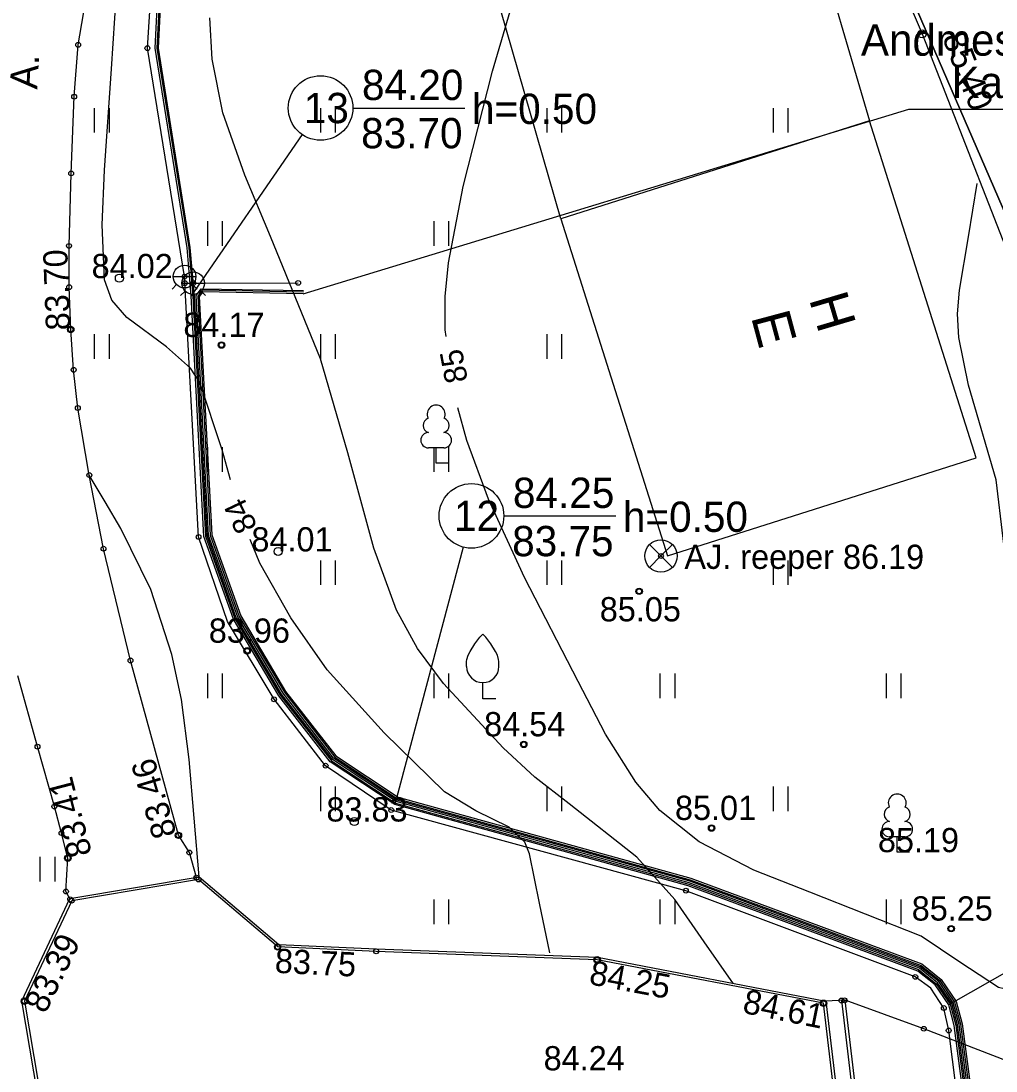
# Model space of a CAD drawing. Extents: x 635520 to 641285, y 6458433 to 6466834.
# Drawn here: x 637564.04 to 637594.2, y 6462603.06 to 6462635.55 of the extents above; entities that cross this region are included whole.
import ezdxf

# ---------------------------------------------------------------- set-up
doc = ezdxf.new("R2010")
doc.units = 0
for name, color, linetype in [('ABIJOONIS_MPKAABEL', 7, 'Continuous'), ('ALUSVORK', 7, 'Continuous'), ('Default', 7, 'Continuous'), ('HALJASTUS', 7, 'Continuous'), ('HOONE', 7, 'Continuous'), ('HORISONTAAL-EH2000', 7, 'Continuous'), ('KORGUS-EH2000', 7, 'Continuous'), ('MOOTMPUNKT', 7, 'Continuous'), ('MPKAABEL', 7, 'Continuous'), ('PIIR', 7, 'Continuous'), ('PUU', 7, 'Continuous'), ('SITRASS', 7, 'Continuous'), ('SKTRASS', 7, 'Continuous'), ('TEE', 7, 'Continuous'), ('VEEKOGU', 7, 'Continuous'), ('VKAEV', 7, 'Continuous'), ('VTRASS', 7, 'Continuous')]:
    doc.layers.add(name, color=color, linetype=linetype)

# ---------------------------------------------------------------- blocks, each defined once
blk = doc.blocks.new('LEHTP1')
at = {"layer": 'Default'}
for p, q in [((48, 95), (-48, 95)), ((0, 0), (0, 95)), ((76, 0), (0, 0))]:
    blk.add_line(p, q, dxfattribs=at)
for centre, radius, start, end in [((0, 304), 55.4, 332.5799, 207.4201), ((-34, 234.5), 46.5, 109.02174, 253.14154), ((34, 234.5), 46.5, 286.85082, 70.98591), ((-47.5, 142.5), 47.5, 90.0016, 269.3953), ((47.5, 142.5), 47.5, 270.6047, 89.9984)]:
    blk.add_arc(centre, radius, start, end, dxfattribs=at)
blk = doc.blocks.new('VILJA1')
at = {"layer": 'Default'}
for p, q in [((0, 0), (0, 100)), ((80, 0), (0, 0))]:
    blk.add_line(p, q, dxfattribs=at)
for points in [[(-100, 200), (-100, 230), (-98, 243), (-91, 269), (-79, 293), (-50, 340), (-18, 381), (0, 400)], [(100, 200), (100, 230), (98, 243), (91, 269), (79, 293), (50, 340), (18, 381), (0, 400)]]:
    blk.add_lwpolyline(points, dxfattribs=at)
blk.add_arc((0, 200), 100, 180, 0, dxfattribs=at)

msp = doc.modelspace()

# ---------------------------------------------------------------- linework, layer by layer
at = {"layer": 'ABIJOONIS_MPKAABEL'}
for points in [[(637572.771, 6462627.113), (637591.502, 6462632.823), (637606.003, 6462632.823)], [(637574.304, 6462632.86), (637577.772, 6462632.86)], [(637572.738, 6462632.036), (637569.302, 6462627.044)], [(637578.973, 6462620.236), (637582.44, 6462620.236)], [(637577.717, 6462619.269), (637575.604, 6462611.299)], [(637596.018, 6462606.967), (637592.737, 6462605.099)]]:
    msp.add_lwpolyline(points, dxfattribs=at)
for centre in [(637573.304, 6462632.86), (637577.973, 6462620.236)]:
    msp.add_circle(centre, 1, dxfattribs=at)
at = {"layer": 'ALUSVORK'}
for points in [[(637583.481, 6462618.641), (637583.835, 6462618.995), (637583.481, 6462619.349)], [(637584.189, 6462619.349), (637583.835, 6462618.995), (637584.189, 6462618.641)]]:
    msp.add_lwpolyline(points, dxfattribs=at)
msp.add_circle((637583.835, 6462618.995), 0.5, dxfattribs=at)
at = {"layer": 'HALJASTUS'}
for p, q in [((637566.304, 6462632.86), (637566.304, 6462632.099)), ((637566.76, 6462632.86), (637566.76, 6462632.099)), ((637573.304, 6462632.86), (637573.304, 6462632.099)), ((637573.76, 6462632.86), (637573.76, 6462632.099)), ((637580.304, 6462632.86), (637580.304, 6462632.099)), ((637580.76, 6462632.86), (637580.76, 6462632.099)), ((637587.304, 6462632.86), (637587.304, 6462632.099)), ((637587.76, 6462632.86), (637587.76, 6462632.099)), ((637569.804, 6462629.36), (637569.804, 6462628.599)), ((637570.26, 6462629.36), (637570.26, 6462628.599)), ((637576.804, 6462629.36), (637576.804, 6462628.599)), ((637577.26, 6462629.36), (637577.26, 6462628.599)), ((637566.304, 6462625.86), (637566.304, 6462625.099)), ((637566.76, 6462625.86), (637566.76, 6462625.099)), ((637573.304, 6462625.86), (637573.304, 6462625.099)), ((637573.76, 6462625.86), (637573.76, 6462625.099)), ((637580.304, 6462625.86), (637580.304, 6462625.099)), ((637580.76, 6462625.86), (637580.76, 6462625.099)), ((637569.804, 6462622.36), (637569.804, 6462621.599)), ((637570.26, 6462622.36), (637570.26, 6462621.599)), ((637576.804, 6462622.36), (637576.804, 6462621.599)), ((637577.26, 6462622.36), (637577.26, 6462621.599)), ((637573.304, 6462618.86), (637573.304, 6462618.099)), ((637573.76, 6462618.86), (637573.76, 6462618.099)), ((637580.304, 6462618.86), (637580.304, 6462618.099)), ((637580.76, 6462618.86), (637580.76, 6462618.099)), ((637587.304, 6462618.86), (637587.304, 6462618.099)), ((637587.76, 6462618.86), (637587.76, 6462618.099)), ((637569.804, 6462615.36), (637569.804, 6462614.599)), ((637570.26, 6462615.36), (637570.26, 6462614.599)), ((637576.804, 6462615.36), (637576.804, 6462614.599)), ((637577.26, 6462615.36), (637577.26, 6462614.599)), ((637583.804, 6462615.36), (637583.804, 6462614.599)), ((637584.26, 6462615.36), (637584.26, 6462614.599)), ((637590.804, 6462615.36), (637590.804, 6462614.599)), ((637591.26, 6462615.36), (637591.26, 6462614.599)), ((637573.304, 6462611.86), (637573.304, 6462611.099)), ((637573.76, 6462611.86), (637573.76, 6462611.099)), ((637580.304, 6462611.86), (637580.304, 6462611.099)), ((637580.76, 6462611.86), (637580.76, 6462611.099)), ((637587.304, 6462611.86), (637587.304, 6462611.099)), ((637587.76, 6462611.86), (637587.76, 6462611.099)), ((637564.625, 6462609.679), (637564.625, 6462608.918)), ((637565.08, 6462609.679), (637565.08, 6462608.918)), ((637576.804, 6462608.36), (637576.804, 6462607.599)), ((637577.26, 6462608.36), (637577.26, 6462607.599)), ((637583.804, 6462608.36), (637583.804, 6462607.599)), ((637584.26, 6462608.36), (637584.26, 6462607.599)), ((637590.804, 6462608.36), (637590.804, 6462607.599)), ((637591.26, 6462608.36), (637591.26, 6462607.599))]:
    msp.add_line(p, q, dxfattribs=at)
at = {"layer": 'HOONE'}
for points in [[(637580.736, 6462629.434), (637575.501, 6462647.641), (637584.814, 6462651.106), (637590.282, 6462632.459), (637580.736, 6462629.434)], [(637580.736, 6462629.434), (637584.041, 6462619.003), (637593.588, 6462622.028), (637590.282, 6462632.459), (637580.736, 6462629.434)]]:
    msp.add_lwpolyline(points, dxfattribs=at)
at = {"layer": 'HORISONTAAL-EH2000'}
for points in [[(637577.193, 6462625.79), (637577.164, 6462625.993), (637577.16, 6462627.027), (637577.265, 6462628.063), (637577.717, 6462630.435), (637578.62, 6462633.996), (637579.666, 6462637.553), (637580.769, 6462641.881), (637581.434, 6462643.983), (637581.867, 6462644.988), (637582.395, 6462645.95), (637584.115, 6462648.723), (637585.835, 6462651.496)], [(637570.523, 6462621.352), (637570.264, 6462622.284), (637569.569, 6462624.364), (637569.281, 6462624.811), (637568.54, 6462625.469), (637567.307, 6462626.381), (637566.848, 6462626.908), (637566.624, 6462627.546), (637566.552, 6462629.24), (637566.624, 6462630.934), (637566.837, 6462634.075), (637567.039, 6462637.216), (637567.153, 6462639.168), (637567.267, 6462641.121)], [(637586.082, 6462605.754), (637585.171, 6462607.057), (637584.26, 6462608.36), (637583.091, 6462609.669), (637580.999, 6462611.326), (637579.937, 6462612.15), (637578.949, 6462613.054), (637577.105, 6462615.052), (637576.303, 6462616.135), (637575.657, 6462617.323), (637574.95, 6462619.241), (637574.147, 6462622.185), (637573.304, 6462625.099), (637571.759, 6462628.887), (637570.966, 6462630.781), (637570.283, 6462632.712), (637569.947, 6462634.369), (637569.875, 6462635.648)], [(637598.417, 6462613.961), (637597.124, 6462614.804), (637595.83, 6462615.647), (637595.302, 6462616.123), (637594.976, 6462616.641), (637594.635, 6462617.719), (637594.201, 6462621.356), (637593.349, 6462624.287), (637593.049, 6462625.754), (637593.009, 6462626.489), (637593.073, 6462627.225), (637593.347, 6462628.872), (637593.622, 6462630.519)], [(637600.419, 6462605.435), (637597.788, 6462605.435), (637595.156, 6462605.435), (637594.276, 6462605.64), (637593.079, 6462606.425), (637591.887, 6462607.228), (637588.445, 6462608.586), (637586.705, 6462609.274), (637585.019, 6462610.144), (637583.805, 6462611.114), (637583.063, 6462611.992), (637582.123, 6462613.484), (637581.27, 6462615.11), (637579.616, 6462618.33), (637578.502, 6462620.749), (637577.83, 6462622.567), (637577.554, 6462623.577)], [(637569.554, 6462609.066), (637569.397, 6462610.882), (637569.241, 6462612.697), (637569, 6462614.558), (637568.703, 6462615.943), (637568.052, 6462617.959), (637567.129, 6462619.847), (637566.64, 6462620.673), (637566.151, 6462621.499)], [(637580.395, 6462606.718), (637580.082, 6462608.247), (637579.768, 6462609.776), (637579.625, 6462610.133), (637579.135, 6462610.6), (637578.104, 6462611.112), (637577.143, 6462611.698), (637575.272, 6462613.52), (637573.505, 6462615.475), (637572.383, 6462617.076), (637571.428, 6462618.769), (637571.123, 6462619.504)]]:
    msp.add_lwpolyline(points, dxfattribs=at)
at = {"layer": 'KORGUS-EH2000'}
for centre, radius in [((637591.911, 6462635.153), 0.125), ((637567.081, 6462627.594), 0.125), ((637565.575, 6462626.004), 0.1), ((637570.242, 6462625.524), 0.1), ((637571.993, 6462619.135), 0.125), ((637583.161, 6462617.901), 0.1), ((637571.035, 6462616.061), 0.1), ((637579.591, 6462613.164), 0.1), ((637574.348, 6462610.777), 0.125), ((637585.401, 6462610.575), 0.1), ((637568.907, 6462610.35), 0.1), ((637565.485, 6462609.647), 0.1), ((637592.812, 6462607.461), 0.1), ((637571.978, 6462606.894), 0.1), ((637581.861, 6462606.496), 0.1), ((637564.142, 6462605.218), 0.1), ((637588.865, 6462605.152), 0.1)]:
    msp.add_circle(centre, radius, dxfattribs=at)
at = {"layer": 'MOOTMPUNKT'}
for centre in [(637565.806, 6462634.816), (637567.948, 6462634.711), (637565.684, 6462633.212), (637565.591, 6462630.835), (637565.523, 6462628.591), (637569.098, 6462627.642), (637569.109, 6462627.439), (637569.363, 6462627.44), (637572.612, 6462627.447), (637565.527, 6462627.314), (637565.575, 6462626.004), (637570.242, 6462625.524), (637565.666, 6462624.758), (637565.796, 6462623.574), (637566.151, 6462621.499), (637569.532, 6462619.583), (637566.589, 6462619.22), (637583.835, 6462618.995), (637583.161, 6462617.901), (637571.035, 6462616.061), (637567.426, 6462615.759), (637571.867, 6462614.56), (637579.591, 6462613.164), (637564.549, 6462613.094), (637573.46, 6462612.504), (637565.07, 6462611.239), (637575.492, 6462611.131), (637585.401, 6462610.575), (637565.288, 6462610.42), (637568.907, 6462610.35), (637565.485, 6462609.647), (637569.246, 6462609.819), (637569.466, 6462609.04), (637569.53, 6462608.981), (637565.428, 6462608.613), (637584.607, 6462608.636), (637565.557, 6462608.371), (637565.606, 6462608.325), (637592.812, 6462607.461), (637571.978, 6462606.894), (637575.026, 6462606.758), (637581.861, 6462606.496), (637591.703, 6462605.968), (637564.142, 6462605.218), (637588.865, 6462605.152), (637589.42, 6462605.238), (637589.517, 6462605.244), (637592.588, 6462605.004), (637591.966, 6462604.363), (637592.738, 6462604.308)]:
    msp.add_circle(centre, 0.075, dxfattribs=at)
at = {"layer": 'MPKAABEL'}
for p, q in [((637568.393, 6462637.819), (637568.241, 6462634.711)), ((637568.241, 6462634.711), (637569.225, 6462628.538)), ((637569.225, 6462628.538), (637569.352, 6462627.048)), ((637569.638, 6462627.217), (637569.503, 6462627.039)), ((637572.772, 6462627.163), (637569.638, 6462627.217)), ((637569.352, 6462627.048), (637569.742, 6462619.613)), ((637569.503, 6462627.039), (637569.891, 6462619.643)), ((637569.742, 6462619.613), (637570.653, 6462617.062)), ((637569.891, 6462619.643), (637570.789, 6462617.126)), ((637570.789, 6462617.126), (637572.184, 6462614.777)), ((637570.653, 6462617.062), (637572.06, 6462614.692)), ((637572.06, 6462614.692), (637573.638, 6462612.66)), ((637572.184, 6462614.777), (637573.742, 6462612.772)), ((637573.638, 6462612.66), (637575.625, 6462611.346)), ((637573.742, 6462612.772), (637575.688, 6462611.484)), ((637575.625, 6462611.346), (637584.697, 6462608.833)), ((637575.688, 6462611.484), (637584.744, 6462608.976)), ((637584.697, 6462608.833), (637591.807, 6462606.193)), ((637584.744, 6462608.976), (637591.882, 6462606.325)), ((637591.807, 6462606.193), (637592.353, 6462605.753)), ((637591.882, 6462606.325), (637592.464, 6462605.856)), ((637592.353, 6462605.753), (637592.783, 6462605.12)), ((637592.464, 6462605.856), (637592.921, 6462605.183)), ((637592.783, 6462605.12), (637592.958, 6462604.471)), ((637592.921, 6462605.183), (637593.106, 6462604.501)), ((637592.958, 6462604.471), (637593.576, 6462599.771)), ((637593.106, 6462604.501), (637593.727, 6462599.769))]:
    msp.add_line(p, q, dxfattribs=at)
for points in [[(637593.525, 6462599.772), (637592.909, 6462604.462), (637592.737, 6462605.099), (637592.315, 6462605.719), (637591.782, 6462606.149), (637584.682, 6462608.786), (637575.604, 6462611.299), (637573.604, 6462612.623), (637572.018, 6462614.664), (637570.608, 6462617.041), (637569.693, 6462619.603), (637569.302, 6462627.044), (637569.175, 6462628.532), (637568.191, 6462634.708), (637568.344, 6462637.824), (637569.111, 6462642.164), (637569.294, 6462643.024), (637569.196, 6462643.567), (637568.646, 6462644.437), (637564.97, 6462648.17), (637560.496, 6462660.114)], [(637589.978, 6462591.319), (637590.617, 6462590.542), (637590.926, 6462590.366), (637591.196, 6462590.324), (637591.692, 6462590.381), (637592.106, 6462590.518), (637592.437, 6462591.185), (637592.658, 6462591.872), (637593.027, 6462594.628), (637593.547, 6462598.992), (637593.677, 6462599.77), (637593.056, 6462604.491), (637592.875, 6462605.162), (637592.427, 6462605.822), (637591.857, 6462606.281), (637584.728, 6462608.929), (637575.667, 6462611.438), (637573.707, 6462612.735), (637572.143, 6462614.749), (637570.744, 6462617.105), (637569.842, 6462619.633), (637569.452, 6462627.055), (637569.613, 6462627.267), (637572.773, 6462627.213)]]:
    msp.add_lwpolyline(points, dxfattribs=at)
at = {"layer": 'PIIR'}
msp.add_lwpolyline([(637353.13, 6462864.54), (637469.54, 6462931.01), (637486.6, 6462884.52), (637514.77, 6462809.68), (637536.13, 6462756.21), (637550.61, 6462721.37), (637554.32, 6462722.87), (637557.03, 6462716.49), (637580.65, 6462661.56), (637606.05, 6462602.89), (637648.76, 6462501.82), (637606.05, 6462465.7), (637564.16, 6462430.62), (637503.74, 6462382.86), (637468.12, 6462357.68), (637436.35, 6462338.64), (637420.75, 6462347.57), (637461.84, 6462371.62), (637500.69, 6462455.68), (637521.04, 6462521.2), (637545.47, 6462531.18), (637521.85, 6462579.03), (637482.8, 6462645.08)], close=True, dxfattribs=at)
msp.add_lwpolyline([(637582.24, 6462718.61), (637602.67, 6462671.11), (637628.08, 6462612.41), (637668.21, 6462517.42), (637648.76, 6462501.82), (637606.05, 6462602.89), (637580.65, 6462661.56), (637557.03, 6462716.49)], dxfattribs=at)
at = {"layer": 'SITRASS'}
for points in [[(637593.626, 6462599.771), (637593.007, 6462604.481), (637592.829, 6462605.141), (637592.39, 6462605.787), (637591.832, 6462606.237), (637584.713, 6462608.881), (637575.646, 6462611.392), (637573.673, 6462612.698), (637572.101, 6462614.72), (637570.698, 6462617.083), (637569.792, 6462619.623), (637569.402, 6462627.051), (637569.274, 6462628.544), (637568.292, 6462634.714), (637568.443, 6462637.813), (637569.21, 6462642.145), (637569.396, 6462643.022), (637569.291, 6462643.604), (637568.724, 6462644.5), (637565.056, 6462648.225), (637560.59, 6462660.147)], [(637572.771, 6462627.113), (637569.662, 6462627.166), (637569.553, 6462627.023), (637569.941, 6462619.653), (637570.835, 6462617.147), (637572.225, 6462614.805), (637573.776, 6462612.809), (637575.709, 6462611.53), (637584.759, 6462609.024), (637591.907, 6462606.369), (637592.501, 6462605.89), (637592.967, 6462605.205), (637593.155, 6462604.511), (637593.778, 6462599.768), (637593.646, 6462598.978), (637593.126, 6462594.616), (637592.756, 6462591.85), (637592.53, 6462591.147), (637592.177, 6462590.437), (637591.714, 6462590.283), (637591.194, 6462590.223), (637590.893, 6462590.27), (637590.552, 6462590.465), (637589.866, 6462591.299)]]:
    msp.add_lwpolyline(points, dxfattribs=at)
at = {"layer": 'SKTRASS'}
msp.add_lwpolyline([(637589.421, 6462605.238), (637590.011, 6462600.27), (637590.123, 6462600.283), (637589.533, 6462605.251), (637589.421, 6462605.238)], dxfattribs=at)
at = {"layer": 'TEE'}
for points in [[(637569.466, 6462609.04), (637569.246, 6462609.819), (637568.907, 6462610.35), (637567.426, 6462615.759), (637566.589, 6462619.22), (637566.151, 6462621.499), (637565.796, 6462623.574), (637565.666, 6462624.758), (637565.575, 6462626.004), (637565.527, 6462627.314), (637565.523, 6462628.591), (637565.591, 6462630.835), (637565.684, 6462633.212), (637565.806, 6462634.816), (637566.185, 6462637.045)], [(637565.557, 6462608.371), (637565.428, 6462608.613), (637565.485, 6462609.647), (637565.288, 6462610.42), (637565.07, 6462611.239), (637564.549, 6462613.094), (637563.938, 6462615.288)], [(637589.533, 6462600.195), (637589.453, 6462600.187), (637588.865, 6462605.152), (637581.861, 6462606.496), (637575.026, 6462606.758), (637571.978, 6462606.894), (637569.53, 6462608.981), (637565.606, 6462608.325), (637564.142, 6462605.218), (637565.725, 6462595.859), (637567.771, 6462596.202), (637567.785, 6462596.123), (637565.659, 6462595.767), (637564.059, 6462605.229), (637565.551, 6462608.397), (637569.554, 6462609.066), (637572.009, 6462606.973), (637575.029, 6462606.838), (637581.87, 6462606.576), (637588.938, 6462605.22), (637589.533, 6462600.195)], [(637595.781, 6462602.884), (637591.966, 6462604.363), (637589.533, 6462605.251), (637588.938, 6462605.22)]]:
    msp.add_lwpolyline(points, dxfattribs=at)
at = {"layer": 'VEEKOGU'}
msp.add_lwpolyline([(637600.663, 6462602.281), (637600.504, 6462606.005), (637600.384, 6462607.127), (637597.959, 6462616.808), (637595.401, 6462626.253), (637591.927, 6462635.143), (637588.159, 6462643.93), (637586.953, 6462649.472), (637585.835, 6462651.496), (637585.407, 6462652.418), (637585.275, 6462653.017), (637585.712, 6462653.292)], dxfattribs=at)
at = {"layer": 'VKAEV'}
for p, q in [((637568.748, 6462627.642), (637569.448, 6462627.642)), ((637568.851, 6462627.395), (637568.711, 6462627.255)), ((637569.116, 6462627.193), (637568.976, 6462627.053)), ((637569.013, 6462627.44), (637569.713, 6462627.44)), ((637569.345, 6462627.395), (637569.485, 6462627.255)), ((637569.61, 6462627.193), (637569.75, 6462627.053))]:
    msp.add_line(p, q, dxfattribs=at)
for centre in [(637569.098, 6462627.642), (637569.363, 6462627.44)]:
    msp.add_circle(centre, 0.35, dxfattribs=at)
at = {"layer": 'VTRASS'}
for points in [[(637592.005, 6462598.145), (637592.288, 6462598.448), (637593.23, 6462599.108), (637593.325, 6462599.659), (637592.738, 6462604.308), (637592.588, 6462605.004), (637592.186, 6462605.617), (637591.703, 6462605.968), (637584.607, 6462608.636), (637575.492, 6462611.131), (637573.46, 6462612.504), (637571.867, 6462614.56), (637570.422, 6462616.969), (637569.532, 6462619.583), (637569.098, 6462627.642), (637567.948, 6462634.711), (637568.172, 6462638.145), (637568.945, 6462642.221), (637569.136, 6462643.023), (637569.033, 6462643.505), (637568.534, 6462644.323), (637564.746, 6462648.06), (637560.174, 6462660.008)], [(637569.109, 6462627.439), (637572.612, 6462627.447)]]:
    msp.add_lwpolyline(points, dxfattribs=at)

# ---------------------------------------------------------------- block references
at = {"layer": 'PUU'}
for name, p, xscale, yscale in [('LEHTP1', (637576.881, 6462621.863), 0.005008430245422357, 0.005008430245422357), ('VILJA1', (637578.324, 6462614.576), 0.005, 0.005), ('LEHTP1', (637591.145, 6462609.828), 0.005008430245422357, 0.005008430245422357)]:
    msp.add_blockref(name, p, dxfattribs=dict(at, xscale=xscale, yscale=yscale))

# ---------------------------------------------------------------- texts
at = {"layer": 'ABIJOONIS_MPKAABEL'}
for s, height, p in [('Andmesidekaabel Cca-s1b-do,a1', 0.975, (637590.021, 6462634.479)), ('84.20', 0.9375, (637574.586, 6462633.106)), ('Kaitsetoru PVC D50', 0.975, (637592.825, 6462633.167)), ('h=0.50', 0.9375, (637577.989, 6462632.366)), ('13', 0.9375, (637572.786, 6462632.391)), ('83.70', 0.9375, (637574.56, 6462631.613)), ('84.25', 0.9375, (637579.256, 6462620.482)), ('12', 0.9375, (637577.432, 6462619.767)), ('h=0.50', 0.9375, (637582.658, 6462619.741)), ('83.75', 0.9375, (637579.231, 6462618.988))]:
    msp.add_text(s, height=height, dxfattribs=at).set_placement(p)
at = {"layer": 'ALUSVORK'}
msp.add_text('AJ. reeper 86.19', height=0.75, dxfattribs=at).set_placement((637584.561, 6462618.595))
at = {"layer": 'HOONE'}
for s, rotation, p in [('H', 286.5565, (637588.408, 6462626.949)), ('E', 284.9962, (637586.616, 6462626.401))]:
    msp.add_text(s, height=1.2, rotation=rotation, dxfattribs=at).set_placement(p)
at = {"layer": 'HORISONTAAL-EH2000'}
for s, rotation, p in [('85', 100.9475, (637577.866, 6462624.42)), ('84', 115.4498, (637571.365, 6462619.906))]:
    msp.add_text(s, height=0.7, rotation=rotation, dxfattribs=at).set_placement(p)
at = {"layer": 'KORGUS-EH2000'}
for s, rotation, p in [('85.40', 291.3444, (637592.529, 6462635.044)), ('83.70', 92.1445, (637565.561, 6462625.99)), ('83.46', 106.5025, (637568.859, 6462610.385)), ('83.41', 104.6317, (637566.238, 6462609.784)), ('83.39', 63.9113, (637564.789, 6462604.8)), ('83.75', 357.2227, (637571.878, 6462606.097)), ('84.25', 349.3691, (637581.582, 6462605.747)), ('84.61', 348.5484, (637586.329, 6462604.862))]:
    msp.add_text(s, height=0.75, rotation=rotation, dxfattribs=at).set_placement(p)
for s, p in [('84.02', (637566.222, 6462627.594)), ('84.17', (637569.061, 6462625.774)), ('84.01', (637571.166, 6462619.135)), ('85.05', (637581.942, 6462616.972)), ('83.96', (637569.848, 6462616.311)), ('84.54', (637578.365, 6462613.414)), ('85.01', (637584.269, 6462610.825)), ('83.83', (637573.486, 6462610.777)), ('85.19', (637590.547, 6462609.828)), ('85.25', (637591.593, 6462607.711)), ('84.24', (637580.206, 6462603.075))]:
    msp.add_text(s, height=0.75, dxfattribs=at).set_placement(p)
at = {"layer": 'TEE'}
msp.add_text('A.', height=0.85, rotation=86.8518, dxfattribs=at).set_placement((637564.54, 6462633.427))

doc.saveas('drawing.dxf')
